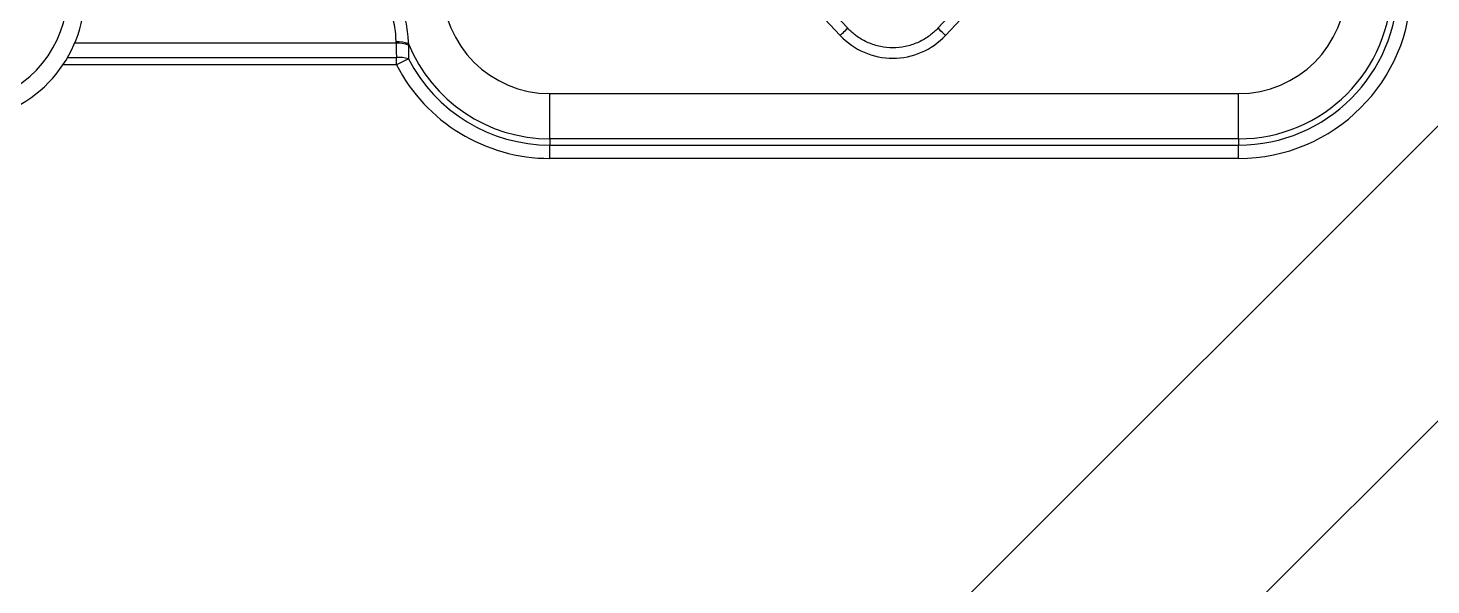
# Model space of a CAD drawing. Header units: millimetres. Extents: x 4754612 to 5801174, y 2368242 to 2777223.
# Drawn here: x 5551994.2 to 5552195.9, y 2425181.7 to 2425261.8 of the extents above; entities that cross this region are included whole.
import ezdxf

# ---------------------------------------------------------------- set-up
doc = ezdxf.new("R2010")
doc.units = ezdxf.units.MM
doc.header["$LTSCALE"] = 1000
for name, color, linetype in [('253', 253, 'Continuous'), ('DOOR', 4, 'Continuous'), ('HAT', 252, 'Continuous')]:
    doc.layers.add(name, color=color, linetype=linetype)

# ---------------------------------------------------------------- blocks, each defined once
blk = doc.blocks.new('방화셔터 기본')
at = {"layer": '253'}
for p, q in [((5542498.29, 8102056.11), (5542239.84, 8101797.66)), ((5542261.06, 8101776.45), (5542519.51, 8102034.9))]:
    blk.add_line(p, q, dxfattribs=at)
at = {"layer": '253', "linetype": 'Continuous', "lineweight": 25}
for p, q in [((5542394, 8102037.85), (5542361.16, 8102002.8)), ((5542360.07, 8102003.83), (5542381.76, 8102026.97)), ((5542346.02, 8102002.8), (5542329.9, 8102020)), ((5542330.69, 8102021.35), (5542347.11, 8102003.83))]:
    blk.add_line(p, q, dxfattribs=at)
at = {"layer": '253', "linetype": 'Continuous'}
for p, q in [((5542282.17, 8102001.7), (5542235.97, 8102001.7)), ((5542282.17, 8102001.7), (5542282.17, 8102001.88)), ((5542283.95, 8102001.59), (5542283.94, 8102001.39)), ((5542234.94, 8101999.63), (5542282.24, 8101999.63)), ((5542282.24, 8101998.57), (5542282.24, 8101999.63)), ((5542283.94, 8102001.39), (5542283.95, 8101999.44)), ((5542282.24, 8101998.57), (5542234.28, 8101998.57)), ((5542283.95, 8101999.44), (5542282.24, 8101998.57)), ((5542304.3, 8101987.91), (5542304.3, 8101994.43)), ((5542304.3, 8101994.43), (5542403.3, 8101994.43)), ((5542403.3, 8101987.91), (5542403.3, 8101994.43)), ((5542403.3, 8101987.91), (5542304.3, 8101987.91)), ((5542304.3, 8101987.91), (5542304.3, 8101987.02)), ((5542403.3, 8101987.91), (5542403.3, 8101987.02)), ((5542304.3, 8101987.02), (5542403.3, 8101987.02)), ((5542304.3, 8101985.1), (5542304.3, 8101987.02)), ((5542403.3, 8101985.1), (5542403.3, 8101987.02)), ((5542403.3, 8101985.1), (5542304.3, 8101985.1))]:
    blk.add_line(p, q, dxfattribs=at)
at = {"layer": '253', "linetype": 'Continuous', "lineweight": 25, "flags": 128}
for points in [[(5542347.11, 8102003.83), (5542346.9, 8102003.63), (5542346.69, 8102003.43), (5542346.5, 8102003.25), (5542346.33, 8102003.1), (5542346.2, 8102002.97), (5542346.1, 8102002.88), (5542346.03, 8102002.82), (5542346.02, 8102002.8)], [(5542361.16, 8102002.8), (5542361.14, 8102002.82), (5542361.08, 8102002.88), (5542360.98, 8102002.97), (5542360.85, 8102003.1), (5542360.68, 8102003.25), (5542360.49, 8102003.43), (5542360.28, 8102003.63), (5542360.07, 8102003.83)]]:
    blk.add_lwpolyline(points, dxfattribs=at)
at = {"layer": '253', "linetype": 'Continuous'}
for centre, radius, start, end in [((5542403.3, 8102009.9), 24.8, 270, 90), ((5542403.3, 8102009.9), 22.88, 270, 90), ((5542403.3, 8102009.9), 21.98, 270, 90), ((5542218.93, 8102008.89), 18.5, 214.9531, 102.5693), ((5542218.93, 8102008.89), 16, 154.4391, 98.5327), ((5542304.3, 8102009.9), 15.47, 90, 270), ((5542403.3, 8102009.9), 15.47, 270, 90), ((5542282.31, 8101997), 4.88, 70.3533, 91.5549), ((5542282.24, 8101996.99), 4.71, 68.8182, 90.7863), ((5542304.3, 8102009.9), 21.98, 202.1934, 270), ((5542282.61, 8101994.99), 4.65, 73.3125, 94.5225), ((5542304.3, 8102009.9), 24.8, 207.1873, 270), ((5542304.3, 8102009.9), 22.88, 207.1873, 270)]:
    blk.add_arc(centre, radius, start, end, dxfattribs=at)
at = {"layer": '253', "linetype": 'Continuous', "lineweight": 25}
for start, end in [(223.1397, 270), (270, 316.8603)]:
    blk.add_arc((5542353.59, 8102009.9), 10.38, start, end, dxfattribs=at)
at = {"layer": '253', "linetype": 'Continuous'}
blk.add_ellipse((5542304.3, 8102001.55), major_axis=(0, 24.05), ratio=0.920272, start_param=1.564251, end_param=1.65079, dxfattribs=at)
for points, knots in [([(5542283.42, 8102005.64), (5542283.6, 8102004.61), (5542283.83, 8102003.24), (5542283.92, 8102001.93), (5542283.95, 8102001.59)], [0, 0, 0, 0, 0.747127, 1, 1, 1, 1]), ([(5542282.17, 8102001.88), (5542282.17, 8102002.16), (5542282.15, 8102003.26), (5542281.92, 8102004.43), (5542281.74, 8102005.3)], [0, 0, 0, 0, 0.2577219, 1, 1, 1, 1])]:
    blk.add_open_spline(points, degree=3, knots=knots, dxfattribs=at)
at = {"layer": '253', "linetype": 'Continuous', "lineweight": 25}
blk.add_open_spline([(5542360.07, 8102003.83), (5542360, 8102003.76), (5542359.86, 8102003.61), (5542359.65, 8102003.4), (5542359.42, 8102003.2), (5542359.19, 8102003.01), (5542358.96, 8102002.83), (5542358.55, 8102002.53), (5542357.95, 8102002.15), (5542357.13, 8102001.74), (5542356.27, 8102001.42), (5542355.09, 8102001.11), (5542353.59, 8102000.96), (5542352.09, 8102001.11), (5542350.91, 8102001.42), (5542350.05, 8102001.74), (5542349.23, 8102002.15), (5542348.54, 8102002.58), (5542347.98, 8102003.01), (5542347.53, 8102003.4), (5542347.25, 8102003.68), (5542347.11, 8102003.83)], degree=3, knots=[0, 0, 0, 0, 0.02066, 0.041276, 0.06187, 0.082466, 0.103087, 0.123758, 0.186914, 0.250107, 0.313264, 0.376457, 0.500009, 0.62356, 0.686717, 0.74991, 0.813067, 0.87626, 0.91753, 0.958714, 1, 1, 1, 1], dxfattribs=at)
blk = doc.blocks.new('A$C27682B79')
at = {"layer": 'HAT', "xscale": -1}
blk.add_blockref('방화셔터 기본', (5542000.34, -8097757.4), dxfattribs=at)

msp = doc.modelspace()

# ---------------------------------------------------------------- block references
at = {"layer": 'DOOR', "xscale": -1}
msp.add_blockref('A$C27682B79', (5551765.295, 2421015.382), dxfattribs=at)

doc.saveas('drawing.dxf')
